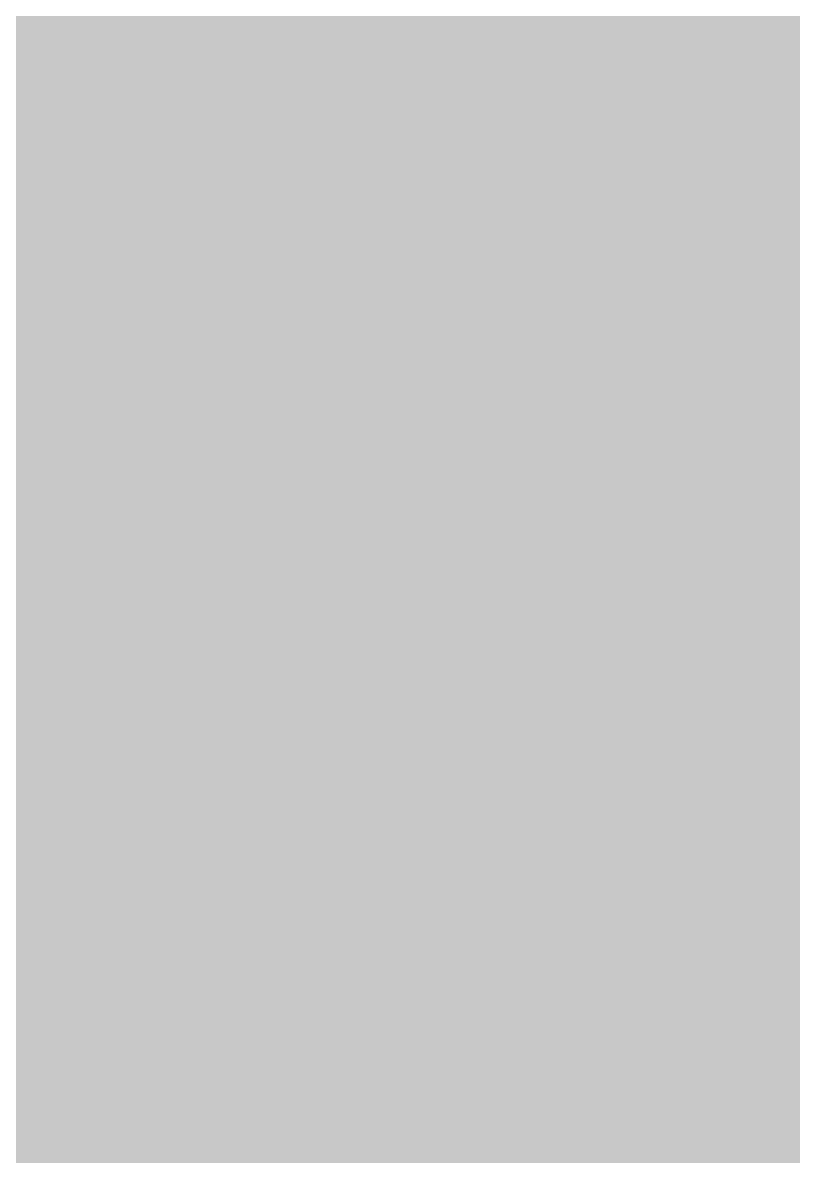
# Model space of a CAD drawing. Header units: millimetres. Extents: x 0 to 212, y 0 to 159.
# Drawn here: x 49.75 to 63.38, y 112.22 to 132.27 of the extents above; entities that cross this region are included whole.
import ezdxf

# ---------------------------------------------------------------- set-up
doc = ezdxf.new("R2010")
doc.units = ezdxf.units.MM

msp = doc.modelspace()

# ---------------------------------------------------------------- hatches: boundary and pattern name
for color, points in [(254, [(14.1633, 0.0536), (13.9878, 0.0533), (13.8125, 0.0559), (13.6373, 0.061), (13.462, 0.0686), (13.2893, 0.0787), (13.114, 0.0914), (12.9413, 0.1041), (12.7686, 0.1219), (12.5959, 0.1397), (12.4231, 0.16), (12.2504, 0.1829), (12.0777, 0.2057), (11.9075, 0.2337), (11.7373, 0.2616), (11.5672, 0.2921), (11.397, 0.3251), (11.2268, 0.3607), (11.0592, 0.3988), (10.8915, 0.4369), (10.7239, 0.4775), (10.5562, 0.5207), (10.3886, 0.5664), (10.2235, 0.6121), (10.0584, 0.6629), (9.8933, 0.7137), (9.7307, 0.7671), (9.5682, 0.8204), (9.4056, 0.8788), (9.2431, 0.9373), (9.083, 0.9982), (8.923, 1.0617), (8.763, 1.1252), (8.6055, 1.1938), (8.4455, 1.2624), (8.2906, 1.331), (8.1331, 1.4046), (7.9781, 1.4783), (7.8232, 1.5545), (7.6708, 1.6332), (7.5184, 1.7145), (7.366, 1.7958), (7.2161, 1.8796), (7.0663, 1.966), (6.919, 2.0523), (6.7716, 2.1438), (6.6243, 2.2352), (6.4795, 2.3266), (6.3348, 2.4232), (6.19, 2.5197), (6.0477, 2.6187), (5.908, 2.7178), (5.7683, 2.8194), (5.6286, 2.9235), (5.4915, 3.0302), (5.3543, 3.1369), (5.2197, 3.2461), (5.0851, 3.3579), (4.953, 3.4722), (4.8209, 3.5865), (4.6914, 3.7033), (4.5644, 3.8202), (4.4348, 3.9395), (4.3104, 4.0615), (4.1859, 4.1859), (4.0615, 4.3104), (3.9395, 4.4348), (3.8202, 4.5618), (3.7033, 4.6914), (3.5865, 4.8209), (3.4722, 4.953), (3.3579, 5.0851), (3.2487, 5.2197), (3.1369, 5.3543), (3.0302, 5.4915), (2.9235, 5.6286), (2.8194, 5.7683), (2.7178, 5.908), (2.6187, 6.0477), (2.5197, 6.19), (2.4232, 6.3348), (2.3266, 6.477), (2.2352, 6.6243), (2.1438, 6.7691), (2.0523, 6.919), (1.966, 7.0663), (1.8796, 7.2161), (1.7958, 7.366), (1.7145, 7.5184), (1.6332, 7.6708), (1.5545, 7.8232), (1.4783, 7.9781), (1.4046, 8.1331), (1.331, 8.2906), (1.2598, 8.4455), (1.1913, 8.603), (1.1252, 8.763), (1.0592, 8.923), (0.9982, 9.083), (0.9373, 9.2431), (0.8763, 9.4056), (0.8204, 9.5682), (0.7645, 9.7307), (0.7112, 9.8933), (0.6604, 10.0584), (0.6121, 10.2235), (0.5639, 10.3911), (0.5207, 10.5562), (0.4775, 10.7239), (0.4343, 10.8915), (0.3962, 11.0592), (0.3607, 11.2268), (0.3251, 11.397), (0.2921, 11.5672), (0.2616, 11.7373), (0.2311, 11.9075), (0.2057, 12.0802), (0.1803, 12.2504), (0.1575, 12.4231), (0.1372, 12.5959), (0.1194, 12.7686), (0.1041, 12.9413), (0.0889, 13.1166), (0.0787, 13.2893), (0.0686, 13.4645), (0.061, 13.6373), (0.0559, 13.8125), (0.0508, 13.9878), (0.0508, 14.163), (0.0522, 144.6925), (0.0508, 144.8664), (0.0559, 145.0416), (0.061, 145.2169), (0.0686, 145.3896), (0.0787, 145.5649), (0.0889, 145.7376), (0.1041, 145.9128), (0.1194, 146.0856), (0.1372, 146.2583), (0.1575, 146.431), (0.1803, 146.6037), (0.2057, 146.7739), (0.2311, 146.9466), (0.2616, 147.1168), (0.2921, 147.287), (0.3251, 147.4572), (0.3607, 147.6248), (0.3962, 147.795), (0.4343, 147.9626), (0.4775, 148.1303), (0.5207, 148.2979), (0.5639, 148.463), (0.6121, 148.6281), (0.6604, 148.7932), (0.7112, 148.9583), (0.7645, 149.1234), (0.8204, 149.286), (0.8763, 149.4485), (0.9373, 149.6111), (0.9982, 149.7711), (1.0592, 149.9311), (1.1252, 150.0911), (1.1913, 150.2486), (1.2598, 150.4061), (1.331, 150.5636), (1.4046, 150.7185), (1.4783, 150.876), (1.5545, 151.0284), (1.6332, 151.1833), (1.7145, 151.3357), (1.7958, 151.4856), (1.8796, 151.638), (1.966, 151.7879), (2.0523, 151.9352), (2.1438, 152.0825), (2.2352, 152.2298), (2.3266, 152.3746), (2.4232, 152.5194), (2.5197, 152.6616), (2.6187, 152.8039), (2.7178, 152.9461), (2.8194, 153.0858), (2.9235, 153.2255), (3.0302, 153.3627), (3.1369, 153.4973), (3.2487, 153.6344), (3.3579, 153.7665), (3.4722, 153.8986), (3.5865, 154.0307), (3.7033, 154.1602), (3.8202, 154.2898), (3.9395, 154.4168), (4.0615, 154.5438), (4.1859, 154.6682), (4.3104, 154.7901), (4.4348, 154.9121), (4.5644, 155.034), (4.6914, 155.1508), (4.8209, 155.2677), (4.953, 155.382), (5.0851, 155.4937), (5.2197, 155.6055), (5.3543, 155.7147), (5.4915, 155.8239), (5.6286, 155.9281), (5.7683, 156.0322), (5.908, 156.1338), (6.0477, 156.2354), (6.19, 156.3345), (6.3348, 156.431), (6.4795, 156.525), (6.6243, 156.6189), (6.7716, 156.7104), (6.919, 156.7993), (7.0663, 156.8882), (7.2161, 156.9745), (7.366, 157.0584), (7.5184, 157.1396), (7.6708, 157.2209), (7.8232, 157.2971), (7.9781, 157.3733), (8.1331, 157.4495), (8.2906, 157.5206), (8.4455, 157.5918), (8.6055, 157.6603), (8.763, 157.7289), (8.923, 157.7924), (9.083, 157.8559), (9.2431, 157.9169), (9.4056, 157.9753), (9.5682, 158.0337), (9.7307, 158.0871), (9.8933, 158.1404), (10.0584, 158.1912), (10.2235, 158.242), (10.3886, 158.2877), (10.5562, 158.3334), (10.7239, 158.3766), (10.8915, 158.4173), (11.0592, 158.4579), (11.2268, 158.4935), (11.397, 158.529), (11.5672, 158.562), (11.7373, 158.5925), (11.9075, 158.6205), (12.0777, 158.6484), (12.2504, 158.6713), (12.4231, 158.6941), (12.5959, 158.7144), (12.7686, 158.7322), (12.9413, 158.75), (13.114, 158.7627), (13.2893, 158.7754), (13.462, 158.7856), (13.6373, 158.7932), (13.8125, 158.7983), (13.9878, 158.8008), (14.163, 158.8033), (197.6078, 158.8036), (197.7822, 158.8008), (197.9574, 158.7983), (198.1327, 158.7932), (198.3054, 158.7856), (198.4807, 158.7754), (198.6534, 158.7627), (198.8287, 158.75), (199.0014, 158.7322), (199.1741, 158.7144), (199.3468, 158.6941), (199.5195, 158.6713), (199.6897, 158.6484), (199.8624, 158.6205), (200.0326, 158.5925), (200.2028, 158.562), (200.373, 158.529), (200.5432, 158.4935), (200.7108, 158.4579), (200.8784, 158.4173), (201.0461, 158.3766), (201.2137, 158.3334), (201.3788, 158.2877), (201.5465, 158.242), (201.7116, 158.1912), (201.8767, 158.1404), (202.0392, 158.0871), (202.2018, 158.0337), (202.3643, 157.9753), (202.5269, 157.9169), (202.6869, 157.8559), (202.8469, 157.7924), (203.007, 157.7289), (203.167, 157.6603), (203.3245, 157.5918), (203.4794, 157.5206), (203.6369, 157.4495), (203.7918, 157.3733), (203.9468, 157.2971), (204.0992, 157.2209), (204.2516, 157.1396), (204.404, 157.0584), (204.5538, 156.9745), (204.7037, 156.8882), (204.8535, 156.7993), (205.0009, 156.7104), (205.1456, 156.6189), (205.293, 156.525), (205.4352, 156.431), (205.58, 156.3345), (205.7222, 156.2354), (205.8619, 156.1338), (206.0016, 156.0322), (206.1413, 155.9281), (206.2785, 155.8239), (206.4156, 155.7147), (206.5503, 155.6055), (206.6849, 155.4937), (206.817, 155.382), (206.949, 155.2677), (207.0786, 155.1508), (207.2081, 155.034), (207.3351, 154.9121), (207.4596, 154.7901), (207.584, 154.6682), (207.7085, 154.5438), (207.8304, 154.4168), (207.9498, 154.2898), (208.0666, 154.1602), (208.1835, 154.0307), (208.2978, 153.8986), (208.4121, 153.7665), (208.5238, 153.6344), (208.6331, 153.4973), (208.7397, 153.3627), (208.8464, 153.2255), (208.9506, 153.0858), (209.0522, 152.9461), (209.1512, 152.8039), (209.2503, 152.6616), (209.3468, 152.5194), (209.4433, 152.3746), (209.5348, 152.2298), (209.6262, 152.0825), (209.7176, 151.9352), (209.804, 151.7879), (209.8904, 151.638), (209.9742, 151.4856), (210.0555, 151.3357), (210.1367, 151.1833), (210.2155, 151.0284), (210.2917, 150.876), (210.3653, 150.7185), (210.439, 150.5636), (210.5076, 150.4061), (210.5762, 150.2486), (210.6447, 150.0911), (210.7082, 149.9311), (210.7717, 149.7711), (210.8327, 149.6111), (210.8911, 149.4485), (210.9495, 149.286), (211.0029, 149.1234), (211.0562, 148.9583), (211.107, 148.7932), (211.1578, 148.6281), (211.2035, 148.463), (211.2493, 148.2979), (211.2924, 148.1303), (211.3331, 147.9626), (211.3712, 147.795), (211.4093, 147.6248), (211.4448, 147.4572), (211.4779, 147.287), (211.5083, 147.1168), (211.5363, 146.9466), (211.5642, 146.7739), (211.5871, 146.6037), (211.6099, 146.431), (211.6303, 146.2583), (211.648, 146.0856), (211.6658, 145.9128), (211.6785, 145.7376), (211.6912, 145.5649), (211.7014, 145.3896), (211.709, 145.2169), (211.7141, 145.0416), (211.7166, 144.8664), (211.7166, 144.6911), (211.7189, 14.1647), (211.7166, 13.9878), (211.7141, 13.8125), (211.709, 13.6373), (211.7014, 13.4645), (211.6912, 13.2893), (211.6785, 13.1166), (211.6658, 12.9413), (211.648, 12.7686), (211.6303, 12.5959), (211.6099, 12.4231), (211.5871, 12.2504), (211.5642, 12.0802), (211.5363, 11.9075), (211.5083, 11.7373), (211.4779, 11.5672), (211.4448, 11.397), (211.4093, 11.2268), (211.3712, 11.0592), (211.3331, 10.8915), (211.2924, 10.7239), (211.2493, 10.5562), (211.2035, 10.3911), (211.1578, 10.2235), (211.107, 10.0584), (211.0562, 9.8933), (211.0029, 9.7307), (210.9495, 9.5682), (210.8911, 9.4056), (210.8327, 9.2431), (210.7717, 9.083), (210.7082, 8.923), (210.6447, 8.763), (210.5762, 8.603), (210.5076, 8.4455), (210.439, 8.2906), (210.3653, 8.1331), (210.2917, 7.9781), (210.2155, 7.8232), (210.1367, 7.6708), (210.0555, 7.5184), (209.9742, 7.366), (209.8904, 7.2161), (209.804, 7.0663), (209.7176, 6.919), (209.6262, 6.7691), (209.5348, 6.6243), (209.4433, 6.477), (209.3468, 6.3348), (209.2503, 6.19), (209.1512, 6.0477), (209.0522, 5.908), (208.9506, 5.7683), (208.8464, 5.6286), (208.7397, 5.4915), (208.6331, 5.3543), (208.5238, 5.2197), (208.4121, 5.0851), (208.2978, 4.953), (208.1835, 4.8209), (208.0666, 4.6914), (207.9498, 4.5618), (207.8304, 4.4348), (207.7085, 4.3104), (207.584, 4.1859), (207.4596, 4.0615), (207.3351, 3.9395), (207.2081, 3.8202), (207.0786, 3.7033), (206.949, 3.5865), (206.817, 3.4722), (206.6849, 3.3579), (206.5503, 3.2461), (206.4156, 3.1369), (206.2785, 3.0302), (206.1413, 2.9235), (206.0016, 2.8194), (205.8619, 2.7178), (205.7222, 2.6187), (205.58, 2.5197), (205.4352, 2.4232), (205.293, 2.3266), (205.1456, 2.2352), (205.0009, 2.1438), (204.8535, 2.0523), (204.7037, 1.966), (204.5538, 1.8796), (204.404, 1.7958), (204.2516, 1.7145), (204.0992, 1.6332), (203.9468, 1.5545), (203.7918, 1.4783), (203.6369, 1.4046), (203.4794, 1.331), (203.3245, 1.2624), (203.167, 1.1938), (203.007, 1.1252), (202.8469, 1.0617), (202.6869, 0.9982), (202.5269, 0.9373), (202.3643, 0.8788), (202.2018, 0.8204), (202.0392, 0.7671), (201.8767, 0.7137), (201.7116, 0.6629), (201.5465, 0.6121), (201.3788, 0.5664), (201.2137, 0.5207), (201.0461, 0.4775), (200.8784, 0.4369), (200.7108, 0.3988), (200.5432, 0.3607), (200.373, 0.3251), (200.2028, 0.2921), (200.0326, 0.2616), (199.8624, 0.2337), (199.6897, 0.2057), (199.5195, 0.1829), (199.3468, 0.16), (199.1741, 0.1397), (199.0014, 0.1219), (198.8287, 0.1041), (198.6534, 0.0914), (198.4807, 0.0787), (198.3054, 0.0686), (198.1327, 0.061), (197.9574, 0.0559), (197.7822, 0.0533), (197.6069, 0.0533)]), (59, [(14.1633, 3.5814), (13.8887, 3.5839), (13.6169, 3.5941), (13.3477, 3.6119), (13.081, 3.6347), (12.8143, 3.6652), (12.5501, 3.7008), (12.2885, 3.7465), (12.0294, 3.7948), (11.7729, 3.8506), (11.5164, 3.9141), (11.2649, 3.9827), (11.016, 4.0564), (10.7671, 4.1351), (10.5232, 4.2215), (10.2819, 4.3129), (10.0432, 4.412), (9.8069, 4.5161), (9.5733, 4.6228), (9.3447, 4.7371), (9.1186, 4.8565), (8.8951, 4.9809), (8.6741, 5.113), (8.4582, 5.2476), (8.2448, 5.3873), (8.0366, 5.5321), (7.8308, 5.682), (7.6276, 5.8369), (7.4295, 5.9969), (7.2365, 6.1595), (7.046, 6.3297), (6.8605, 6.5024), (6.6777, 6.6802), (6.5024, 6.8605), (6.3271, 7.046), (6.1595, 7.2365), (5.9969, 7.432), (5.8369, 7.6302), (5.682, 7.8308), (5.5321, 8.0366), (5.3873, 8.2448), (5.2451, 8.4582), (5.1105, 8.6741), (4.9809, 8.8951), (4.8565, 9.1186), (4.7371, 9.3447), (4.6228, 9.5758), (4.5136, 9.8069), (4.4094, 10.0432), (4.3129, 10.2819), (4.2215, 10.5232), (4.1351, 10.7696), (4.0538, 11.016), (3.9802, 11.2649), (3.9116, 11.5189), (3.8506, 11.7729), (3.7948, 12.0294), (3.744, 12.2911), (3.7008, 12.5527), (3.6627, 12.8143), (3.6322, 13.081), (3.6093, 13.3502), (3.5916, 13.6195), (3.5814, 13.8913), (3.5789, 14.163), (3.58, 144.6925), (3.5814, 144.9654), (3.5916, 145.2347), (3.6093, 145.5064), (3.6322, 145.7731), (3.6627, 146.0398), (3.7008, 146.304), (3.744, 146.5656), (3.7948, 146.8247), (3.8506, 147.0812), (3.9116, 147.3352), (3.9802, 147.5892), (4.0538, 147.8382), (4.1351, 148.0845), (4.2215, 148.3309), (4.3129, 148.5722), (4.4094, 148.811), (4.5136, 149.0472), (4.6228, 149.2783), (4.7371, 149.5095), (4.8565, 149.7355), (4.9809, 149.9591), (5.1105, 150.1775), (5.2451, 150.3959), (5.3873, 150.6093), (5.5321, 150.8176), (5.682, 151.0233), (5.8369, 151.224), (5.9969, 151.4221), (6.1595, 151.6177), (6.3271, 151.8056), (6.5024, 151.9936), (6.6777, 152.1739), (6.8605, 152.3517), (7.046, 152.5245), (7.2365, 152.6946), (7.4295, 152.8572), (7.6276, 153.0172), (7.8308, 153.1722), (8.0366, 153.322), (8.2448, 153.4668), (8.4582, 153.6065), (8.6741, 153.7411), (8.8951, 153.8732), (9.1186, 153.9977), (9.3447, 154.117), (9.5733, 154.2313), (9.8069, 154.3406), (10.0432, 154.4422), (10.2819, 154.5412), (10.5232, 154.6327), (10.7671, 154.719), (11.016, 154.7978), (11.2649, 154.874), (11.5164, 154.9425), (11.7729, 155.0035), (12.0294, 155.0594), (12.2885, 155.1102), (12.5501, 155.1534), (12.8143, 155.1889), (13.081, 155.2194), (13.3477, 155.2448), (13.6169, 155.26), (13.8887, 155.2702), (14.163, 155.2753), (197.6078, 155.2758), (197.8787, 155.2702), (198.1505, 155.26), (198.4197, 155.2448), (198.689, 155.2194), (198.9557, 155.1889), (199.2173, 155.1534), (199.4789, 155.1102), (199.7405, 155.0594), (199.9971, 155.0035), (200.2511, 154.9425), (200.5051, 154.874), (200.754, 154.7978), (201.0004, 154.719), (201.2467, 154.6327), (201.488, 154.5412), (201.7268, 154.4422), (201.963, 154.3406), (202.1942, 154.2313), (202.4253, 154.117), (202.6514, 153.9977), (202.8749, 153.8732), (203.0959, 153.7411), (203.3118, 153.6065), (203.5251, 153.4668), (203.7334, 153.322), (203.9391, 153.1722), (204.1398, 153.0172), (204.3379, 152.8572), (204.5335, 152.6946), (204.724, 152.5245), (204.9094, 152.3517), (205.0898, 152.1739), (205.2676, 151.9936), (205.4403, 151.8056), (205.6105, 151.6177), (205.773, 151.4221), (205.933, 151.224), (206.088, 151.0233), (206.2378, 150.8176), (206.3826, 150.6093), (206.5223, 150.3959), (206.6569, 150.1775), (206.789, 149.9591), (206.9135, 149.7355), (207.0329, 149.5095), (207.1472, 149.2783), (207.2538, 149.0472), (207.358, 148.811), (207.457, 148.5722), (207.5485, 148.3309), (207.6348, 148.0845), (207.7136, 147.8382), (207.7872, 147.5892), (207.8558, 147.3352), (207.9193, 147.0812), (207.9752, 146.8247), (208.0235, 146.5656), (208.0692, 146.304), (208.1047, 146.0398), (208.1352, 145.7731), (208.1581, 145.5064), (208.1759, 145.2347), (208.186, 144.9654), (208.1911, 144.6911), (208.1911, 14.1647), (208.186, 13.8913), (208.1759, 13.6195), (208.1581, 13.3502), (208.1352, 13.081), (208.1047, 12.8143), (208.0692, 12.5527), (208.0235, 12.2911), (207.9752, 12.0294), (207.9193, 11.7729), (207.8558, 11.5189), (207.7872, 11.2649), (207.7136, 11.016), (207.6348, 10.7696), (207.5485, 10.5232), (207.457, 10.2819), (207.358, 10.0432), (207.2538, 9.8069), (207.1472, 9.5758), (207.0329, 9.3447), (206.9135, 9.1186), (206.789, 8.8951), (206.6569, 8.6741), (206.5223, 8.4582), (206.3826, 8.2448), (206.2378, 8.0366), (206.088, 7.8308), (205.933, 7.6302), (205.773, 7.432), (205.6105, 7.2365), (205.4403, 7.046), (205.2676, 6.8605), (205.0898, 6.6802), (204.9094, 6.5024), (204.724, 6.3297), (204.5335, 6.1595), (204.3379, 5.9969), (204.1398, 5.8369), (203.9391, 5.682), (203.7334, 5.5321), (203.5251, 5.3873), (203.3118, 5.2476), (203.0959, 5.113), (202.8749, 4.9809), (202.6514, 4.8565), (202.4253, 4.7371), (202.1942, 4.6228), (201.963, 4.5161), (201.7268, 4.412), (201.488, 4.3129), (201.2467, 4.2215), (201.0004, 4.1351), (200.754, 4.0564), (200.5051, 3.9827), (200.2511, 3.9141), (199.9971, 3.8506), (199.7405, 3.7948), (199.4789, 3.7465), (199.2173, 3.7008), (198.9557, 3.6652), (198.689, 3.6347), (198.4197, 3.6119), (198.1505, 3.5941), (197.8787, 3.5839), (197.6069, 3.5789)]), (254, [(14.1633, 8.8731), (14.0259, 8.8748), (13.8887, 8.8798), (13.7541, 8.8875), (13.622, 8.9002), (13.4874, 8.9154), (13.3553, 8.9332), (13.2258, 8.9535), (13.0962, 8.9789), (12.9667, 9.0068), (12.8397, 9.0373), (12.7127, 9.0729), (12.5882, 9.1084), (12.4663, 9.1491), (12.3419, 9.1923), (12.2225, 9.238), (12.1031, 9.2888), (11.9837, 9.3396), (11.8694, 9.3929), (11.7526, 9.4513), (11.6408, 9.5098), (11.5291, 9.5733), (11.4198, 9.6368), (11.3106, 9.7053), (11.2039, 9.7765), (11.0998, 9.8476), (10.9957, 9.9238), (10.8966, 10), (10.7975, 10.0787), (10.6985, 10.1625), (10.6045, 10.2464), (10.5105, 10.3327), (10.4216, 10.4216), (10.3327, 10.5131), (10.2464, 10.6045), (10.16, 10.701), (10.0787, 10.7975), (10, 10.8966), (9.9212, 10.9982), (9.8476, 11.0998), (9.7739, 11.2039), (9.7053, 11.3106), (9.6368, 11.4198), (9.5707, 11.5291), (9.5098, 11.6408), (9.4488, 11.7551), (9.3929, 11.8694), (9.337, 11.9863), (9.2862, 12.1031), (9.238, 12.2225), (9.1923, 12.3444), (9.1491, 12.4663), (9.1084, 12.5908), (9.0703, 12.7152), (9.0373, 12.8397), (9.0068, 12.9692), (8.9789, 13.0962), (8.9535, 13.2258), (8.9306, 13.3579), (8.9129, 13.4899), (8.8976, 13.622), (8.8849, 13.7566), (8.8773, 13.8913), (8.8722, 14.0259), (8.8697, 14.163), (8.8717, 144.6925), (8.8722, 144.8283), (8.8773, 144.9629), (8.8849, 145.0975), (8.8976, 145.2321), (8.9129, 145.3642), (8.9306, 145.4963), (8.9535, 145.6284), (8.9789, 145.7579), (9.0068, 145.8849), (9.0373, 146.0144), (9.0703, 146.1389), (9.1084, 146.2634), (9.1491, 146.3878), (9.1923, 146.5097), (9.238, 146.6317), (9.2862, 146.751), (9.337, 146.8679), (9.3929, 146.9847), (9.4488, 147.099), (9.5098, 147.2133), (9.5707, 147.3251), (9.6368, 147.4343), (9.7053, 147.5435), (9.7739, 147.6502), (9.8476, 147.7543), (9.9212, 147.8559), (10, 147.9575), (10.0787, 148.0566), (10.16, 148.1531), (10.2464, 148.2496), (10.3327, 148.3411), (10.4216, 148.4325), (10.5105, 148.5214), (10.6045, 148.6078), (10.6985, 148.6916), (10.7975, 148.7754), (10.8966, 148.8542), (10.9957, 148.9304), (11.0998, 149.0066), (11.2039, 149.0777), (11.3106, 149.1488), (11.4198, 149.2174), (11.5291, 149.2809), (11.6408, 149.3444), (11.7526, 149.4028), (11.8694, 149.4612), (11.9837, 149.5146), (12.1031, 149.5679), (12.2225, 149.6162), (12.3419, 149.6619), (12.4663, 149.7051), (12.5882, 149.7457), (12.7127, 149.7813), (12.8397, 149.8168), (12.9667, 149.8473), (13.0962, 149.8752), (13.2258, 149.9006), (13.3553, 149.921), (13.4874, 149.9413), (13.622, 149.9565), (13.7541, 149.9667), (13.8887, 149.9768), (14.0259, 149.9819), (14.163, 149.9819), (197.6078, 149.9842), (197.7441, 149.9819), (197.8787, 149.9768), (198.0133, 149.9667), (198.1479, 149.9565), (198.28, 149.9413), (198.4121, 149.921), (198.5442, 149.9006), (198.6737, 149.8752), (198.8007, 149.8473), (198.9303, 149.8168), (199.0547, 149.7813), (199.1792, 149.7457), (199.3036, 149.7051), (199.4256, 149.6619), (199.5475, 149.6162), (199.6669, 149.5679), (199.7837, 149.5146), (199.9005, 149.4612), (200.0148, 149.4028), (200.1291, 149.3444), (200.2409, 149.2809), (200.3501, 149.2174), (200.4593, 149.1488), (200.566, 149.0777), (200.6702, 149.0066), (200.7718, 148.9304), (200.8734, 148.8542), (200.9724, 148.7754), (201.0689, 148.6916), (201.1655, 148.6078), (201.2569, 148.5214), (201.3483, 148.4325), (201.4372, 148.3411), (201.5236, 148.2496), (201.6074, 148.1531), (201.6912, 148.0566), (201.77, 147.9575), (201.8462, 147.8559), (201.9224, 147.7543), (201.9935, 147.6502), (202.0646, 147.5435), (202.1332, 147.4343), (202.1967, 147.3251), (202.2602, 147.2133), (202.3186, 147.099), (202.377, 146.9847), (202.4304, 146.8679), (202.4812, 146.751), (202.532, 146.6317), (202.5777, 146.5097), (202.6209, 146.3878), (202.6615, 146.2634), (202.6971, 146.1389), (202.7326, 146.0144), (202.7631, 145.8849), (202.7911, 145.7579), (202.8165, 145.6284), (202.8368, 145.4963), (202.8546, 145.3642), (202.8698, 145.2321), (202.8825, 145.0975), (202.8901, 144.9629), (202.8952, 144.8283), (202.8977, 144.6911), (202.8994, 14.1647), (202.8952, 14.0259), (202.8901, 13.8913), (202.8825, 13.7566), (202.8698, 13.622), (202.8546, 13.4899), (202.8368, 13.3579), (202.8165, 13.2258), (202.7911, 13.0962), (202.7631, 12.9692), (202.7326, 12.8397), (202.6971, 12.7152), (202.6615, 12.5908), (202.6209, 12.4663), (202.5777, 12.3444), (202.532, 12.2225), (202.4812, 12.1031), (202.4304, 11.9863), (202.377, 11.8694), (202.3186, 11.7551), (202.2602, 11.6408), (202.1967, 11.5291), (202.1332, 11.4198), (202.0646, 11.3106), (201.9935, 11.2039), (201.9224, 11.0998), (201.8462, 10.9982), (201.77, 10.8966), (201.6912, 10.7975), (201.6074, 10.701), (201.5236, 10.6045), (201.4372, 10.5131), (201.3483, 10.4216), (201.2569, 10.3327), (201.1655, 10.2464), (201.0689, 10.1625), (200.9724, 10.0787), (200.8734, 10), (200.7718, 9.9238), (200.6702, 9.8476), (200.566, 9.7765), (200.4593, 9.7053), (200.3501, 9.6368), (200.2409, 9.5733), (200.1291, 9.5098), (200.0148, 9.4513), (199.9005, 9.3929), (199.7837, 9.3396), (199.6669, 9.2888), (199.5475, 9.238), (199.4256, 9.1923), (199.3036, 9.1491), (199.1792, 9.1084), (199.0547, 9.0729), (198.9303, 9.0373), (198.8007, 9.0068), (198.6737, 8.9789), (198.5442, 8.9535), (198.4121, 8.9332), (198.28, 8.9154), (198.1479, 8.9002), (198.0133, 8.8875), (197.8787, 8.8798), (197.7441, 8.8748), (197.6069, 8.8722)])]:
    msp.add_hatch(color=color).paths.add_polyline_path(points)
h = msp.add_hatch(color=59)
edge = h.paths.add_edge_path()
edge.add_line((55.8793, 128.6753), (55.9638, 128.6739))
edge.add_line((55.9638, 128.6739), (56.0502, 128.6739))
edge.add_line((56.0502, 128.6739), (56.134, 128.6713))
edge.add_line((56.134, 128.6713), (56.2178, 128.6688))
edge.add_line((56.2178, 128.6688), (56.2991, 128.6662))
edge.add_line((56.2991, 128.6662), (56.3804, 128.6612))
edge.add_line((56.3804, 128.6612), (56.4591, 128.6586))
edge.add_line((56.4591, 128.6586), (56.5353, 128.651))
edge.add_line((56.5353, 128.651), (56.6115, 128.6459))
edge.add_line((56.6115, 128.6459), (56.6877, 128.6383))
edge.add_line((56.6877, 128.6383), (56.7614, 128.6307))
edge.add_line((56.7614, 128.6307), (56.8325, 128.6205))
edge.add_line((56.8325, 128.6205), (56.9036, 128.6104))
edge.add_line((56.9036, 128.6104), (56.9722, 128.5977))
edge.add_line((56.9722, 128.5977), (57.0408, 128.585))
edge.add_line((57.0408, 128.585), (57.1068, 128.5723))
edge.add_line((57.1068, 128.5723), (57.1729, 128.5545))
edge.add_line((57.1729, 128.5545), (57.2364, 128.5392))
edge.add_line((57.2364, 128.5392), (57.2999, 128.5215))
edge.add_line((57.2999, 128.5215), (57.3608, 128.5011))
edge.add_line((57.3608, 128.5011), (57.4218, 128.4808))
edge.add_line((57.4218, 128.4808), (57.4802, 128.458))
edge.add_line((57.4802, 128.458), (57.5361, 128.4351))
edge.add_line((57.5361, 128.4351), (57.592, 128.4072))
edge.add_line((57.592, 128.4072), (57.6478, 128.3818))
edge.add_line((57.6478, 128.3818), (57.7012, 128.3513))
edge.add_line((57.7012, 128.3513), (57.752, 128.3208))
edge.add_line((57.752, 128.3208), (57.8028, 128.2903))
edge.add_line((57.8028, 128.2903), (57.851, 128.2548))
edge.add_line((57.851, 128.2548), (57.8993, 128.2192))
edge.add_line((57.8993, 128.2192), (57.945, 128.1811))
edge.add_line((57.945, 128.1811), (57.9907, 128.1405))
edge.add_line((57.9907, 128.1405), (58.0339, 128.0998))
edge.add_line((58.0339, 128.0998), (58.0771, 128.0541))
edge.add_line((58.0771, 128.0541), (58.1177, 128.0084))
edge.add_line((58.1177, 128.0084), (58.1558, 127.9601))
edge.add_line((58.1558, 127.9601), (58.1939, 127.9093))
edge.add_line((58.1939, 127.9093), (58.232, 127.8585))
edge.add_line((58.232, 127.8585), (58.2676, 127.8026))
edge.add_line((58.2676, 127.8026), (58.3006, 127.7468))
edge.add_line((58.3006, 127.7468), (58.3336, 127.6858))
edge.add_line((58.3336, 127.6858), (58.3641, 127.6248))
edge.add_line((58.3641, 127.6248), (58.3946, 127.5613))
edge.add_line((58.3946, 127.5613), (58.4225, 127.4928))
edge.add_line((58.4225, 127.4928), (58.4505, 127.4242))
edge.add_line((58.4505, 127.4242), (58.4759, 127.3531))
edge.add_line((58.4759, 127.3531), (58.4987, 127.2769))
edge.add_line((58.4987, 127.2769), (58.5216, 127.2007))
edge.add_line((58.5216, 127.2007), (58.5445, 127.1219))
edge.add_line((58.5445, 127.1219), (58.5648, 127.0381))
edge.add_line((58.5648, 127.0381), (58.5826, 126.9543))
edge.add_line((58.5826, 126.9543), (58.6003, 126.8654))
edge.add_line((58.6003, 126.8654), (58.6156, 126.7739))
edge.add_line((58.6156, 126.7739), (58.6308, 126.68))
edge.add_line((58.6308, 126.68), (58.6435, 126.5834))
edge.add_line((58.6435, 126.5834), (58.6562, 126.4818))
edge.add_line((58.6562, 126.4818), (58.6664, 126.3802))
edge.add_line((58.6664, 126.3802), (58.674, 126.2736))
edge.add_line((58.674, 126.2736), (58.6816, 126.1643))
edge.add_line((58.6816, 126.1643), (58.6892, 126.0526))
edge.add_line((58.6892, 126.0526), (58.6943, 125.9357))
edge.add_line((58.6943, 125.9357), (58.6969, 125.8164))
edge.add_line((58.6969, 125.8164), (58.6994, 125.6944))
edge.add_line((58.6994, 125.6944), (58.6994, 125.57))
edge.add_line((58.6994, 125.57), (58.7015, 124.1954))
edge.add_line((58.7015, 124.1954), (56.8332, 124.1954))
edge.add_line((56.8332, 124.1954), (56.6217, 124.1933))
edge.add_line((56.6217, 124.1933), (56.4159, 124.1882))
edge.add_line((56.4159, 124.1882), (56.2127, 124.1831))
edge.add_line((56.2127, 124.1831), (56.0121, 124.173))
edge.add_line((56.0121, 124.173), (55.8165, 124.1628))
edge.add_line((55.8165, 124.1628), (55.626, 124.1476))
edge.add_line((55.626, 124.1476), (55.4355, 124.1323))
edge.add_line((55.4355, 124.1323), (55.2501, 124.112))
edge.add_line((55.2501, 124.112), (55.0672, 124.0892))
edge.add_line((55.0672, 124.0892), (54.8894, 124.0663))
edge.add_line((54.8894, 124.0663), (54.7141, 124.0384))
edge.add_line((54.7141, 124.0384), (54.544, 124.0079))
edge.add_line((54.544, 124.0079), (54.3738, 123.9749))
edge.add_line((54.3738, 123.9749), (54.2087, 123.9393))
edge.add_line((54.2087, 123.9393), (54.0487, 123.9012))
edge.add_line((54.0487, 123.9012), (53.8912, 123.8606))
edge.add_line((53.8912, 123.8606), (53.7362, 123.8174))
edge.add_line((53.7362, 123.8174), (53.5838, 123.7691))
edge.add_line((53.5838, 123.7691), (53.4365, 123.7209))
edge.add_line((53.4365, 123.7209), (53.2917, 123.6675))
edge.add_line((53.2917, 123.6675), (53.152, 123.6142))
edge.add_line((53.152, 123.6142), (53.0149, 123.5558))
edge.add_line((53.0149, 123.5558), (52.8803, 123.4948))
edge.add_line((52.8803, 123.4948), (52.7482, 123.4313))
edge.add_line((52.7482, 123.4313), (52.6212, 123.3653))
edge.add_line((52.6212, 123.3653), (52.4967, 123.2967))
edge.add_line((52.4967, 123.2967), (52.3773, 123.223))
edge.add_line((52.3773, 123.223), (52.258, 123.1494))
edge.add_line((52.258, 123.1494), (52.1437, 123.0706))
edge.add_line((52.1437, 123.0706), (52.0344, 122.9893))
edge.add_line((52.0344, 122.9893), (51.9252, 122.9055))
edge.add_line((51.9252, 122.9055), (51.8211, 122.8192))
edge.add_line((51.8211, 122.8192), (51.722, 122.7277))
edge.add_line((51.722, 122.7277), (51.623, 122.6363))
edge.add_line((51.623, 122.6363), (51.529, 122.5398))
edge.add_line((51.529, 122.5398), (51.4375, 122.4407))
edge.add_line((51.4375, 122.4407), (51.3512, 122.3391))
edge.add_line((51.3512, 122.3391), (51.2674, 122.2324))
edge.add_line((51.2674, 122.2324), (51.1861, 122.1257))
edge.add_line((51.1861, 122.1257), (51.1073, 122.014))
edge.add_line((51.1073, 122.014), (51.0337, 121.8997))
edge.add_line((51.0337, 121.8997), (50.96, 121.7828))
edge.add_line((50.96, 121.7828), (50.894, 121.6609))
edge.add_line((50.894, 121.6609), (50.8279, 121.5365))
edge.add_line((50.8279, 121.5365), (50.767, 121.4095))
edge.add_line((50.767, 121.4095), (50.7086, 121.2799))
edge.add_line((50.7086, 121.2799), (50.6527, 121.1453))
edge.add_line((50.6527, 121.1453), (50.6019, 121.0107))
edge.add_line((50.6019, 121.0107), (50.5511, 120.8684))
edge.add_line((50.5511, 120.8684), (50.5054, 120.7262))
edge.add_line((50.5054, 120.7262), (50.4647, 120.5789))
edge.add_line((50.4647, 120.5789), (50.4241, 120.4316))
edge.add_line((50.4241, 120.4316), (50.3885, 120.2766))
edge.add_line((50.3885, 120.2766), (50.3555, 120.1217))
edge.add_line((50.3555, 120.1217), (50.325, 119.9617))
edge.add_line((50.325, 119.9617), (50.2996, 119.7991))
edge.add_line((50.2996, 119.7991), (50.2768, 119.6315))
edge.add_line((50.2768, 119.6315), (50.2564, 119.4638))
edge.add_line((50.2564, 119.4638), (50.2387, 119.2886))
edge.add_line((50.2387, 119.2886), (50.2234, 119.1133))
edge.add_line((50.2234, 119.1133), (50.2133, 118.933))
edge.add_line((50.2133, 118.933), (50.2056, 118.7501))
edge.add_line((50.2056, 118.7501), (50.2006, 118.5647))
edge.add_line((50.2006, 118.5647), (50.2006, 118.3742))
edge.add_line((50.2006, 118.3742), (50.2006, 118.171))
edge.add_line((50.2006, 118.171), (50.2056, 117.9728))
edge.add_line((50.2056, 117.9728), (50.2133, 117.7773))
edge.add_line((50.2133, 117.7773), (50.2234, 117.5868))
edge.add_line((50.2234, 117.5868), (50.2387, 117.4013))
edge.add_line((50.2387, 117.4013), (50.2539, 117.221))
edge.add_line((50.2539, 117.221), (50.2742, 117.0432))
edge.add_line((50.2742, 117.0432), (50.2971, 116.8679))
edge.add_line((50.2971, 116.8679), (50.3199, 116.7003))
edge.add_line((50.3199, 116.7003), (50.3479, 116.5352))
edge.add_line((50.3479, 116.5352), (50.3809, 116.3726))
edge.add_line((50.3809, 116.3726), (50.4139, 116.2152))
edge.add_line((50.4139, 116.2152), (50.4495, 116.0628))
edge.add_line((50.4495, 116.0628), (50.4876, 115.9129))
edge.add_line((50.4876, 115.9129), (50.5308, 115.7656))
edge.add_line((50.5308, 115.7656), (50.5739, 115.6233))
edge.add_line((50.5739, 115.6233), (50.6222, 115.4862))
edge.add_line((50.6222, 115.4862), (50.6705, 115.3516))
edge.add_line((50.6705, 115.3516), (50.7238, 115.2195))
edge.add_line((50.7238, 115.2195), (50.7771, 115.0925))
edge.add_line((50.7771, 115.0925), (50.8356, 114.9706))
edge.add_line((50.8356, 114.9706), (50.894, 114.8512))
edge.add_line((50.894, 114.8512), (50.9549, 114.7343))
edge.add_line((50.9549, 114.7343), (51.021, 114.62))
edge.add_line((51.021, 114.62), (51.087, 114.5108))
edge.add_line((51.087, 114.5108), (51.1556, 114.4067))
edge.add_line((51.1556, 114.4067), (51.2267, 114.3025))
edge.add_line((51.2267, 114.3025), (51.3004, 114.2035))
edge.add_line((51.3004, 114.2035), (51.374, 114.1095))
edge.add_line((51.374, 114.1095), (51.4528, 114.0155))
edge.add_line((51.4528, 114.0155), (51.5315, 113.9266))
edge.add_line((51.5315, 113.9266), (51.6153, 113.8403))
edge.add_line((51.6153, 113.8403), (51.6992, 113.759))
edge.add_line((51.6992, 113.759), (51.7855, 113.6777))
edge.add_line((51.7855, 113.6777), (51.8744, 113.6015))
edge.add_line((51.8744, 113.6015), (51.9633, 113.5278))
edge.add_line((51.9633, 113.5278), (52.0548, 113.4593))
edge.add_line((52.0548, 113.4593), (52.1487, 113.3907))
edge.add_line((52.1487, 113.3907), (52.2453, 113.3272))
edge.add_line((52.2453, 113.3272), (52.3443, 113.2662))
edge.add_line((52.3443, 113.2662), (52.4434, 113.2078))
edge.add_line((52.4434, 113.2078), (52.545, 113.1519))
edge.add_line((52.545, 113.1519), (52.6491, 113.0986))
edge.add_line((52.6491, 113.0986), (52.7533, 113.0503))
edge.add_line((52.7533, 113.0503), (52.8599, 113.0021))
edge.add_line((52.8599, 113.0021), (52.9692, 112.9589))
edge.add_line((52.9692, 112.9589), (53.0784, 112.9157))
edge.add_line((53.0784, 112.9157), (53.1901, 112.8776))
edge.add_line((53.1901, 112.8776), (53.3044, 112.842))
edge.add_line((53.3044, 112.842), (53.4187, 112.8065))
edge.add_line((53.4187, 112.8065), (53.5356, 112.776))
edge.add_line((53.5356, 112.776), (53.6524, 112.7481))
edge.add_line((53.6524, 112.7481), (53.7718, 112.7227))
edge.add_line((53.7718, 112.7227), (53.8937, 112.6973))
edge.add_line((53.8937, 112.6973), (54.0156, 112.6769))
edge.add_line((54.0156, 112.6769), (54.1376, 112.6566))
edge.add_line((54.1376, 112.6566), (54.2646, 112.6414))
edge.add_line((54.2646, 112.6414), (54.389, 112.6261))
edge.add_line((54.389, 112.6261), (54.516, 112.616))
edge.add_line((54.516, 112.616), (54.6456, 112.6058))
edge.add_line((54.6456, 112.6058), (54.7751, 112.5982))
edge.add_line((54.7751, 112.5982), (54.9072, 112.5931))
edge.add_line((54.9072, 112.5931), (55.0393, 112.5906))
edge.add_line((55.0393, 112.5906), (55.1713, 112.588))
edge.add_line((55.1713, 112.588), (55.2729, 112.588))
edge.add_line((55.2729, 112.588), (55.372, 112.5906))
edge.add_line((55.372, 112.5906), (55.4685, 112.5957))
edge.add_line((55.4685, 112.5957), (55.565, 112.6007))
edge.add_line((55.565, 112.6007), (55.659, 112.6084))
edge.add_line((55.659, 112.6084), (55.753, 112.616))
edge.add_line((55.753, 112.616), (55.8444, 112.6261))
edge.add_line((55.8444, 112.6261), (55.9333, 112.6388))
edge.add_line((55.9333, 112.6388), (56.0222, 112.6515))
edge.add_line((56.0222, 112.6515), (56.1111, 112.6642))
edge.add_line((56.1111, 112.6642), (56.1975, 112.682))
edge.add_line((56.1975, 112.682), (56.2813, 112.6973))
edge.add_line((56.2813, 112.6973), (56.3651, 112.7176))
edge.add_line((56.3651, 112.7176), (56.449, 112.7354))
edge.add_line((56.449, 112.7354), (56.5302, 112.7582))
edge.add_line((56.5302, 112.7582), (56.609, 112.7811))
edge.add_line((56.609, 112.7811), (56.6877, 112.8039))
edge.add_line((56.6877, 112.8039), (56.7665, 112.8293))
edge.add_line((56.7665, 112.8293), (56.8401, 112.8547))
edge.add_line((56.8401, 112.8547), (56.9163, 112.8827))
edge.add_line((56.9163, 112.8827), (56.99, 112.9106))
edge.add_line((56.99, 112.9106), (57.0611, 112.9411))
edge.add_line((57.0611, 112.9411), (57.1322, 112.9716))
edge.add_line((57.1322, 112.9716), (57.2033, 113.0046))
edge.add_line((57.2033, 113.0046), (57.2719, 113.0376))
edge.add_line((57.2719, 113.0376), (57.3405, 113.0732))
edge.add_line((57.3405, 113.0732), (57.4065, 113.1087))
edge.add_line((57.4065, 113.1087), (57.4726, 113.1443))
edge.add_line((57.4726, 113.1443), (57.5361, 113.1824))
edge.add_line((57.5361, 113.1824), (57.5996, 113.2205))
edge.add_line((57.5996, 113.2205), (57.6605, 113.2611))
edge.add_line((57.6605, 113.2611), (57.7215, 113.3018))
edge.add_line((57.7215, 113.3018), (57.7825, 113.345))
edge.add_line((57.7825, 113.345), (57.8409, 113.3881))
edge.add_line((57.8409, 113.3881), (57.8993, 113.4313))
edge.add_line((57.8993, 113.4313), (57.9552, 113.4745))
edge.add_line((57.9552, 113.4745), (58.0111, 113.5202))
edge.add_line((58.0111, 113.5202), (58.0644, 113.5685))
edge.add_line((58.0644, 113.5685), (58.1177, 113.6142))
edge.add_line((58.1177, 113.6142), (58.1711, 113.6625))
edge.add_line((58.1711, 113.6625), (58.2219, 113.7107))
edge.add_line((58.2219, 113.7107), (58.2727, 113.7615))
edge.add_line((58.2727, 113.7615), (58.3235, 113.8123))
edge.add_line((58.3235, 113.8123), (58.3717, 113.8631))
edge.add_line((58.3717, 113.8631), (58.42, 113.9165))
edge.add_line((58.42, 113.9165), (58.4657, 113.9673))
edge.add_line((58.4657, 113.9673), (58.5114, 114.0206))
edge.add_line((58.5114, 114.0206), (58.5572, 114.0765))
edge.add_line((58.5572, 114.0765), (58.6003, 114.1298))
edge.add_line((58.6003, 114.1298), (58.6435, 114.1857))
edge.add_line((58.6435, 114.1857), (58.6867, 114.2416))
edge.add_line((58.6867, 114.2416), (58.7273, 114.3))
edge.add_line((58.7273, 114.3), (58.768, 114.3559))
edge.add_line((58.768, 114.3559), (58.8061, 114.4143))
edge.add_line((58.8061, 114.4143), (58.8467, 114.4727))
edge.add_line((58.8467, 114.4727), (58.8848, 114.5311))
edge.add_line((58.8848, 114.5311), (58.9204, 114.5921))
edge.add_line((58.9204, 114.5921), (58.9585, 114.6531))
edge.add_line((58.9585, 114.6531), (58.994, 114.7115))
edge.add_line((58.994, 114.7115), (59.0271, 114.7724))
edge.add_line((59.0271, 114.7724), (59.0626, 114.8359))
edge.add_line((59.0626, 114.8359), (59.0956, 114.8969))
edge.add_line((59.0956, 114.8969), (59.1287, 114.9604))
edge.add_line((59.1287, 114.9604), (59.1591, 115.0214))
edge.add_line((59.1591, 115.0214), (59.7598, 112.9425))
edge.add_line((59.7598, 112.9425), (62.1249, 112.9425))
edge.add_line((62.1249, 112.9425), (62.1249, 125.7829))
edge.add_line((62.1249, 125.7829), (62.1233, 125.9662))
edge.add_line((62.1233, 125.9662), (62.1182, 126.1491))
edge.add_line((62.1182, 126.1491), (62.1132, 126.3294))
edge.add_line((62.1132, 126.3294), (62.1055, 126.5047))
edge.add_line((62.1055, 126.5047), (62.0954, 126.6774))
edge.add_line((62.0954, 126.6774), (62.0827, 126.8476))
edge.add_line((62.0827, 126.8476), (62.0674, 127.0152))
edge.add_line((62.0674, 127.0152), (62.0497, 127.1778))
edge.add_line((62.0497, 127.1778), (62.0293, 127.3378))
edge.add_line((62.0293, 127.3378), (62.0065, 127.4953))
edge.add_line((62.0065, 127.4953), (61.9811, 127.6502))
edge.add_line((61.9811, 127.6502), (61.9557, 127.8026))
edge.add_line((61.9557, 127.8026), (61.9252, 127.95))
edge.add_line((61.9252, 127.95), (61.8922, 128.0973))
edge.add_line((61.8922, 128.0973), (61.8566, 128.2395))
edge.add_line((61.8566, 128.2395), (61.8185, 128.3792))
edge.add_line((61.8185, 128.3792), (61.7779, 128.5138))
edge.add_line((61.7779, 128.5138), (61.7347, 128.6485))
edge.add_line((61.7347, 128.6485), (61.6864, 128.778))
edge.add_line((61.6864, 128.778), (61.6382, 128.9075))
edge.add_line((61.6382, 128.9075), (61.5874, 129.032))
edge.add_line((61.5874, 129.032), (61.5315, 129.1514))
edge.add_line((61.5315, 129.1514), (61.4731, 129.2708))
edge.add_line((61.4731, 129.2708), (61.4121, 129.3851))
edge.add_line((61.4121, 129.3851), (61.3486, 129.4994))
edge.add_line((61.3486, 129.4994), (61.2826, 129.6086))
edge.add_line((61.2826, 129.6086), (61.214, 129.7153))
edge.add_line((61.214, 129.7153), (61.1403, 129.8194))
edge.add_line((61.1403, 129.8194), (61.0641, 129.9185))
edge.add_line((61.0641, 129.9185), (60.9854, 130.0175))
edge.add_line((60.9854, 130.0175), (60.9041, 130.1115))
edge.add_line((60.9041, 130.1115), (60.8178, 130.2055))
edge.add_line((60.8178, 130.2055), (60.7289, 130.2944))
edge.add_line((60.7289, 130.2944), (60.6374, 130.3807))
edge.add_line((60.6374, 130.3807), (60.5434, 130.462))
edge.add_line((60.5434, 130.462), (60.4444, 130.5433))
edge.add_line((60.4444, 130.5433), (60.3428, 130.6195))
edge.add_line((60.3428, 130.6195), (60.2386, 130.6957))
edge.add_line((60.2386, 130.6957), (60.1294, 130.7668))
edge.add_line((60.1294, 130.7668), (60.0177, 130.8354))
edge.add_line((60.0177, 130.8354), (59.9034, 130.9014))
edge.add_line((59.9034, 130.9014), (59.784, 130.9649))
edge.add_line((59.784, 130.9649), (59.6621, 131.0259))
edge.add_line((59.6621, 131.0259), (59.5376, 131.0818))
edge.add_line((59.5376, 131.0818), (59.4081, 131.1377))
edge.add_line((59.4081, 131.1377), (59.2734, 131.1885))
edge.add_line((59.2734, 131.1885), (59.1388, 131.2367))
edge.add_line((59.1388, 131.2367), (58.9966, 131.2824))
edge.add_line((58.9966, 131.2824), (58.8543, 131.3256))
edge.add_line((58.8543, 131.3256), (58.707, 131.3663))
edge.add_line((58.707, 131.3663), (58.5546, 131.4044))
edge.add_line((58.5546, 131.4044), (58.3997, 131.4374))
edge.add_line((58.3997, 131.4374), (58.2397, 131.4704))
edge.add_line((58.2397, 131.4704), (58.0771, 131.4983))
edge.add_line((58.0771, 131.4983), (57.912, 131.5263))
edge.add_line((57.912, 131.5263), (57.7393, 131.5491))
edge.add_line((57.7393, 131.5491), (57.5666, 131.5695))
edge.add_line((57.5666, 131.5695), (57.3862, 131.5872))
edge.add_line((57.3862, 131.5872), (57.2059, 131.6025))
edge.add_line((57.2059, 131.6025), (57.0179, 131.6152))
edge.add_line((57.0179, 131.6152), (56.8274, 131.6253))
edge.add_line((56.8274, 131.6253), (56.6318, 131.6304))
edge.add_line((56.6318, 131.6304), (56.4337, 131.6355))
edge.add_line((56.4337, 131.6355), (56.2305, 131.638))
edge.add_line((56.2305, 131.638), (56.1442, 131.6355))
edge.add_line((56.1442, 131.6355), (56.0578, 131.6355))
edge.add_line((56.0578, 131.6355), (55.9714, 131.633))
edge.add_line((55.9714, 131.633), (55.8851, 131.6304))
edge.add_line((55.8851, 131.6304), (55.7962, 131.6279))
edge.add_line((55.7962, 131.6279), (55.7098, 131.6253))
edge.add_line((55.7098, 131.6253), (55.6209, 131.6203))
edge.add_line((55.6209, 131.6203), (55.5346, 131.6152))
edge.add_line((55.5346, 131.6152), (55.4457, 131.6101))
edge.add_line((55.4457, 131.6101), (55.3568, 131.6025))
edge.add_line((55.3568, 131.6025), (55.2679, 131.5949))
edge.add_line((55.2679, 131.5949), (55.179, 131.5872))
edge.add_line((55.179, 131.5872), (55.0901, 131.5796))
edge.add_line((55.0901, 131.5796), (55.0012, 131.5695))
edge.add_line((55.0012, 131.5695), (54.9123, 131.5618))
edge.add_line((54.9123, 131.5618), (54.8234, 131.5517))
edge.add_line((54.8234, 131.5517), (54.7345, 131.5415))
edge.add_line((54.7345, 131.5415), (54.6456, 131.5288))
edge.add_line((54.6456, 131.5288), (54.5567, 131.5187))
edge.add_line((54.5567, 131.5187), (54.4703, 131.506))
edge.add_line((54.4703, 131.506), (54.3814, 131.4933))
edge.add_line((54.3814, 131.4933), (54.2925, 131.4806))
edge.add_line((54.2925, 131.4806), (54.2036, 131.4653))
edge.add_line((54.2036, 131.4653), (54.1147, 131.4501))
edge.add_line((54.1147, 131.4501), (54.0283, 131.4374))
edge.add_line((54.0283, 131.4374), (53.9394, 131.4221))
edge.add_line((53.9394, 131.4221), (53.8531, 131.4044))
edge.add_line((53.8531, 131.4044), (53.7642, 131.3891))
edge.add_line((53.7642, 131.3891), (53.6778, 131.3713))
edge.add_line((53.6778, 131.3713), (53.5915, 131.3561))
edge.add_line((53.5915, 131.3561), (53.5051, 131.3383))
edge.add_line((53.5051, 131.3383), (53.4187, 131.3205))
edge.add_line((53.4187, 131.3205), (53.3324, 131.3002))
edge.add_line((53.3324, 131.3002), (53.246, 131.2824))
edge.add_line((53.246, 131.2824), (53.1622, 131.2647))
edge.add_line((53.1622, 131.2647), (53.0784, 131.2443))
edge.add_line((53.0784, 131.2443), (52.992, 131.224))
edge.add_line((52.992, 131.224), (52.9107, 131.2037))
edge.add_line((52.9107, 131.2037), (52.8269, 131.1834))
edge.add_line((52.8269, 131.1834), (52.7431, 131.1631))
edge.add_line((52.7431, 131.1631), (52.6618, 131.1402))
edge.add_line((52.6618, 131.1402), (52.5805, 131.1199))
edge.add_line((52.5805, 131.1199), (52.4993, 131.097))
edge.add_line((52.4993, 131.097), (52.418, 131.0742))
edge.add_line((52.418, 131.0742), (52.3392, 131.0513))
edge.add_line((52.3392, 131.0513), (52.2605, 131.0284))
edge.add_line((52.2605, 131.0284), (52.1818, 131.0056))
edge.add_line((52.1818, 131.0056), (52.103, 130.9827))
edge.add_line((52.103, 130.9827), (52.0268, 130.9599))
edge.add_line((52.0268, 130.9599), (51.9506, 130.9345))
edge.add_line((51.9506, 130.9345), (51.8744, 130.9116))
edge.add_line((51.8744, 130.9116), (51.8008, 130.8862))
edge.add_line((51.8008, 130.8862), (51.7271, 130.8633))
edge.add_line((51.7271, 130.8633), (51.6534, 130.8379))
edge.add_line((51.6534, 130.8379), (51.5823, 130.8125))
edge.add_line((51.5823, 130.8125), (51.5112, 130.7871))
edge.add_line((51.5112, 130.7871), (51.4401, 130.7617))
edge.add_line((51.4401, 130.7617), (51.3715, 130.7363))
edge.add_line((51.3715, 130.7363), (51.3029, 130.7109))
edge.add_line((51.3029, 130.7109), (51.2343, 130.6855))
edge.add_line((51.2343, 130.6855), (51.1683, 130.6576))
edge.add_line((51.1683, 130.6576), (51.1023, 130.6322))
edge.add_line((51.1023, 130.6322), (51.0388, 130.6068))
edge.add_line((51.0388, 130.6068), (50.9753, 130.5789))
edge.add_line((50.9753, 130.5789), (51.8583, 127.8996))
edge.add_line((51.8583, 127.8996), (51.9303, 127.9246))
edge.add_line((51.9303, 127.9246), (52.0065, 127.95))
edge.add_line((52.0065, 127.95), (52.0802, 127.9754))
edge.add_line((52.0802, 127.9754), (52.1538, 128.0008))
edge.add_line((52.1538, 128.0008), (52.2275, 128.0236))
edge.add_line((52.2275, 128.0236), (52.2986, 128.049))
edge.add_line((52.2986, 128.049), (52.3723, 128.0719))
edge.add_line((52.3723, 128.0719), (52.4459, 128.0947))
edge.add_line((52.4459, 128.0947), (52.517, 128.1151))
edge.add_line((52.517, 128.1151), (52.5907, 128.1379))
edge.add_line((52.5907, 128.1379), (52.6618, 128.1582))
edge.add_line((52.6618, 128.1582), (52.7329, 128.1786))
edge.add_line((52.7329, 128.1786), (52.8041, 128.1989))
edge.add_line((52.8041, 128.1989), (52.8752, 128.2192))
edge.add_line((52.8752, 128.2192), (52.9463, 128.2395))
edge.add_line((52.9463, 128.2395), (53.0174, 128.2573))
edge.add_line((53.0174, 128.2573), (53.086, 128.2751))
edge.add_line((53.086, 128.2751), (53.1571, 128.2954))
edge.add_line((53.1571, 128.2954), (53.2257, 128.3106))
edge.add_line((53.2257, 128.3106), (53.2943, 128.3284))
edge.add_line((53.2943, 128.3284), (53.3629, 128.3462))
edge.add_line((53.3629, 128.3462), (53.4314, 128.3614))
edge.add_line((53.4314, 128.3614), (53.5, 128.3767))
edge.add_line((53.5, 128.3767), (53.5661, 128.3919))
edge.add_line((53.5661, 128.3919), (53.6346, 128.4072))
edge.add_line((53.6346, 128.4072), (53.7007, 128.4224))
edge.add_line((53.7007, 128.4224), (53.7667, 128.4351))
edge.add_line((53.7667, 128.4351), (53.8328, 128.4478))
edge.add_line((53.8328, 128.4478), (53.8988, 128.4605))
edge.add_line((53.8988, 128.4605), (53.9648, 128.4732))
edge.add_line((53.9648, 128.4732), (54.0283, 128.4859))
edge.add_line((54.0283, 128.4859), (54.0918, 128.4986))
edge.add_line((54.0918, 128.4986), (54.1579, 128.5088))
edge.add_line((54.1579, 128.5088), (54.2214, 128.5215))
edge.add_line((54.2214, 128.5215), (54.2823, 128.5316))
edge.add_line((54.2823, 128.5316), (54.3458, 128.5418))
edge.add_line((54.3458, 128.5418), (54.4068, 128.5519))
edge.add_line((54.4068, 128.5519), (54.4703, 128.5596))
edge.add_line((54.4703, 128.5596), (54.5313, 128.5697))
edge.add_line((54.5313, 128.5697), (54.5897, 128.5773))
edge.add_line((54.5897, 128.5773), (54.6506, 128.585))
edge.add_line((54.6506, 128.585), (54.7116, 128.5926))
edge.add_line((54.7116, 128.5926), (54.77, 128.6002))
edge.add_line((54.77, 128.6002), (54.8284, 128.6078))
edge.add_line((54.8284, 128.6078), (54.8869, 128.6154))
edge.add_line((54.8869, 128.6154), (54.9427, 128.6205))
edge.add_line((54.9427, 128.6205), (55.0012, 128.6256))
edge.add_line((55.0012, 128.6256), (55.057, 128.6332))
edge.add_line((55.057, 128.6332), (55.1129, 128.6383))
edge.add_line((55.1129, 128.6383), (55.1688, 128.6434))
edge.add_line((55.1688, 128.6434), (55.2221, 128.6459))
edge.add_line((55.2221, 128.6459), (55.2755, 128.651))
edge.add_line((55.2755, 128.651), (55.3314, 128.6535))
edge.add_line((55.3314, 128.6535), (55.3822, 128.6586))
edge.add_line((55.3822, 128.6586), (55.4355, 128.6612))
edge.add_line((55.4355, 128.6612), (55.4863, 128.6637))
edge.add_line((55.4863, 128.6637), (55.5371, 128.6662))
edge.add_line((55.5371, 128.6662), (55.5879, 128.6688))
edge.add_line((55.5879, 128.6688), (55.6387, 128.6713))
edge.add_line((55.6387, 128.6713), (55.687, 128.6713))
edge.add_line((55.687, 128.6713), (55.7352, 128.6739))
edge.add_line((55.7352, 128.6739), (55.7835, 128.6739))
edge.add_line((55.7835, 128.6739), (55.8317, 128.6739))
edge.add_line((55.8317, 128.6739), (55.8775, 128.6739))
h.paths.add_polyline_path([(58.7015, 118.9397), (58.6994, 118.872), (58.6969, 118.8034), (58.6943, 118.7348), (58.6918, 118.6663), (58.6867, 118.5977), (58.6791, 118.5266), (58.6715, 118.4554), (58.6638, 118.3843), (58.6537, 118.3107), (58.641, 118.2395), (58.6283, 118.1659), (58.6156, 118.0922), (58.6003, 118.0186), (58.5826, 117.9449), (58.5648, 117.8712), (58.5445, 117.7976), (58.5241, 117.7239), (58.5038, 117.6503), (58.4784, 117.5766), (58.4556, 117.5029), (58.4276, 117.4293), (58.3997, 117.3582), (58.3717, 117.2845), (58.3413, 117.2134), (58.3082, 117.1423), (58.2752, 117.0711), (58.2422, 117), (58.2041, 116.9314), (58.166, 116.8629), (58.1279, 116.7943), (58.0873, 116.7282), (58.0441, 116.6622), (57.9984, 116.5987), (57.9526, 116.5352), (57.9069, 116.4717), (57.8561, 116.4107), (57.8079, 116.3498), (57.7545, 116.2914), (57.7012, 116.2329), (57.6453, 116.1771), (57.5869, 116.1237), (57.5285, 116.0704), (57.4675, 116.0196), (57.4065, 115.9713), (57.3405, 115.9231), (57.2745, 115.8773), (57.2084, 115.8342), (57.1373, 115.7935), (57.0662, 115.7529), (56.9951, 115.7148), (56.9189, 115.6792), (56.8427, 115.6462), (56.7639, 115.6157), (56.6826, 115.5878), (56.6014, 115.5598), (56.5175, 115.537), (56.4312, 115.5167), (56.3423, 115.4963), (56.2534, 115.4811), (56.1619, 115.4684), (56.068, 115.4582), (55.9714, 115.4506), (55.8724, 115.4455), (55.7733, 115.4455), (55.7022, 115.4455), (55.6336, 115.4481), (55.5676, 115.4506), (55.5015, 115.4582), (55.4355, 115.4633), (55.372, 115.4735), (55.311, 115.4836), (55.2501, 115.4938), (55.1917, 115.5065), (55.1332, 115.5217), (55.0774, 115.5395), (55.0215, 115.5573), (54.9681, 115.5751), (54.9148, 115.5954), (54.864, 115.6183), (54.8132, 115.6437), (54.7649, 115.6691), (54.7167, 115.6945), (54.671, 115.7249), (54.6278, 115.7529), (54.5821, 115.7859), (54.5414, 115.8189), (54.4982, 115.8545), (54.4601, 115.89), (54.4195, 115.9281), (54.3839, 115.9662), (54.3458, 116.0069), (54.3103, 116.0501), (54.2773, 116.0932), (54.2442, 116.139), (54.2112, 116.1847), (54.1807, 116.2355), (54.1528, 116.2837), (54.1223, 116.3371), (54.0969, 116.3879), (54.069, 116.4438), (54.0436, 116.4996), (54.0207, 116.5581), (53.9979, 116.6165), (53.975, 116.6774), (53.9547, 116.7384), (53.9344, 116.8019), (53.914, 116.8679), (53.8963, 116.934), (53.8785, 117.0026), (53.8632, 117.0711), (53.848, 117.1448), (53.8328, 117.2159), (53.8201, 117.2896), (53.8074, 117.3658), (53.7972, 117.4445), (53.787, 117.5233), (53.7769, 117.602), (53.7667, 117.6858), (53.7591, 117.7671), (53.754, 117.8535), (53.7464, 117.9398), (53.7413, 118.0262), (53.7362, 118.1176), (53.7337, 118.2065), (53.7312, 118.3005), (53.7286, 118.3945), (53.7286, 118.4885), (53.7261, 118.585), (53.7286, 118.6866), (53.7286, 118.7882), (53.7337, 118.8847), (53.7362, 118.9812), (53.7439, 119.0752), (53.7489, 119.1692), (53.7591, 119.2606), (53.7667, 119.3495), (53.7794, 119.4384), (53.7896, 119.5248), (53.8048, 119.6086), (53.8201, 119.6899), (53.8353, 119.7712), (53.8531, 119.8499), (53.8709, 119.9286), (53.8912, 120.0048), (53.914, 120.0785), (53.9369, 120.1522), (53.9623, 120.2207), (53.9877, 120.2919), (54.0156, 120.3579), (54.0436, 120.4239), (54.0741, 120.49), (54.1071, 120.5509), (54.1401, 120.6119), (54.1757, 120.6703), (54.2112, 120.7287), (54.2493, 120.7846), (54.2874, 120.8405), (54.3281, 120.8913), (54.3712, 120.9446), (54.4144, 120.9929), (54.4601, 121.0412), (54.5059, 121.0869), (54.5567, 121.1326), (54.6049, 121.1758), (54.6583, 121.2164), (54.7116, 121.2571), (54.7649, 121.2952), (54.8234, 121.3333), (54.8792, 121.3688), (54.9402, 121.4018), (55.0012, 121.4349), (55.0647, 121.4653), (55.1307, 121.4933), (55.1967, 121.5212), (55.2653, 121.5466), (55.3339, 121.572), (55.405, 121.5949), (55.4787, 121.6177), (55.5549, 121.6355), (55.6311, 121.6558), (55.7098, 121.6711), (55.7886, 121.6863), (55.8698, 121.7016), (55.9537, 121.7143), (56.04, 121.7244), (56.1264, 121.7346), (56.2178, 121.7422), (56.3067, 121.7498), (56.4007, 121.7549), (56.4947, 121.7574), (56.5912, 121.76), (56.6903, 121.76), (58.7015, 121.762)], flags=16)

doc.saveas('drawing.dxf')
